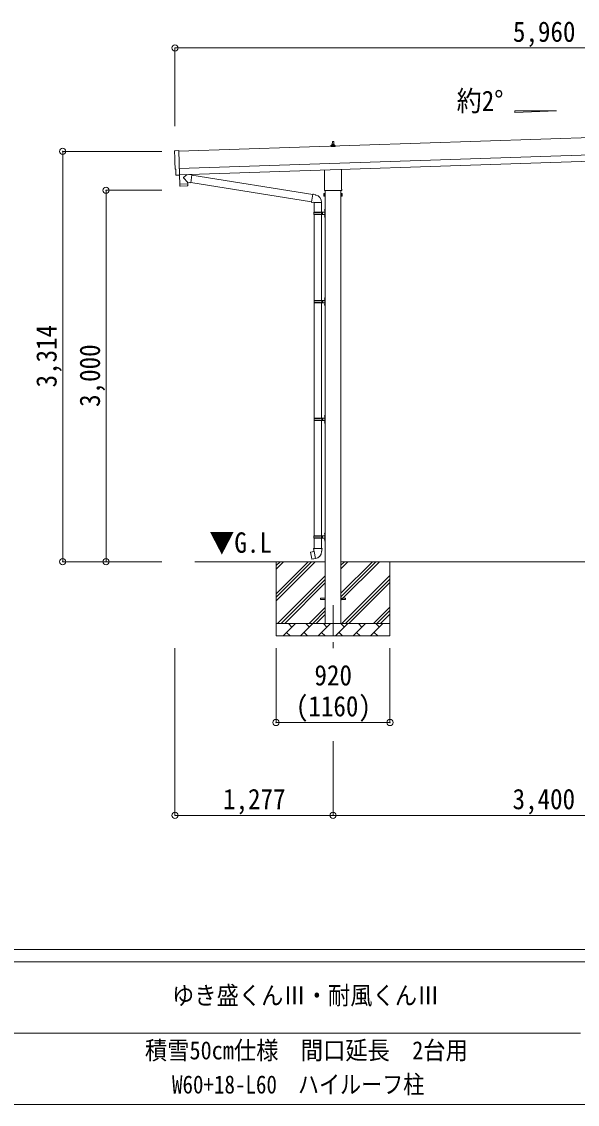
# Model space of a CAD drawing. Units: millimetres at full size, sheet at 1:50. Extents: x -14053 to 14053, y -9700 to 9700.
# Drawn here: x -12 to 4476, y -9700 to -955 of the extents above; entities that cross this region are included whole.
import ezdxf
from ezdxf.enums import TextEntityAlignment as Align

# ---------------------------------------------------------------- set-up
doc = ezdxf.new("R2010")
doc.units = ezdxf.units.MM
doc.header["$LTSCALE"] = 50
doc.header["$PDMODE"] = 32
doc.header["$PDSIZE"] = 50
doc.linetypes.add('CHAIN1', pattern=[8, 5, -1, 1, -1])
for name, color, linetype, lineweight in [('0-1_Defpoints', 7, 'CHAIN1', 9), ('0-2_TEXT1', 4, 'Continuous', 9), ('0-3_SHAPE', 7, 'Continuous', 9), ('0-7_PARTS2', 4, 'Continuous', 9), ('0-8_TABLE1', 6, 'Continuous', 9), ('0-9_DIM1', 7, 'Continuous', 9), ('F-0', 7, 'Continuous', 9)]:
    doc.layers.add(name, color=color, linetype=linetype, lineweight=lineweight)
doc.styles.add('ＭＳ ゴシック', font='')
doc.styles.get('ＭＳ ゴシック').set_extended_font_data('MS Gothic')

msp = doc.modelspace()

# ---------------------------------------------------------------- linework, layer by layer
at = {"layer": '0-1_Defpoints'}
msp.add_line((2502.65, -5666.92), (2502.65, -6015.92), dxfattribs=at)
at = {"layer": '0-2_TEXT1'}
for p, q in [((7148.54, -1805.36), (1256.43, -2001.76)), ((2498.38, -1923.16), (2506.93, -1923.16)), ((1261.09, -2141.68), (7153.21, -1945.28)), ((1262.76, -2191.65), (7154.87, -1995.25)), ((2484.4, -1963.16), (2484.4, -1955.45)), ((2520.9, -1963.16), (2484.4, -1963.16)), ((2484.78, -1954.66), (2520.52, -1954.66)), ((2485.17, -1954.48), (2491.89, -1952.85)), ((2492.27, -1952.66), (2513.03, -1952.66)), ((2492.65, -1951.87), (2492.65, -1947.66)), ((2493.65, -1947.66), (2511.65, -1947.66)), ((2496.65, -1947.66), (2497.38, -1924.14)), ((2507.93, -1924.14), (2508.65, -1947.66)), ((2512.65, -1951.87), (2512.65, -1947.66)), ((2520.14, -1954.48), (2513.42, -1952.85)), ((2520.9, -1963.16), (2520.9, -1955.45)), ((2434.35, -2307.15), (2434.35, -2152.6)), ((2570.95, -2148.05), (2570.95, -2307.15)), ((1243.26, -2196.08), (1236.34, -2195.94)), ((2428.65, -2345.42), (2429.41, -2344.11)), ((2428.65, -2345.42), (2428.65, -2362.42)), ((2435.65, -2344.11), (2429.41, -2344.11)), ((2435.65, -2349.01), (2429.41, -2349.01)), ((2435.65, -2358.83), (2429.41, -2358.83)), ((2432.65, -2315.92), (2432.65, -2310.42)), ((2570.59, -2319.42), (2434.72, -2319.42)), ((2435.65, -2363.74), (2435.65, -2344.11)), ((2435.65, -2344.72), (2438.15, -2344.72)), ((2440.15, -2319.42), (2440.15, -5816.92)), ((2565.15, -2319.42), (2565.15, -5816.92)), ((2569.65, -2344.72), (2567.15, -2344.72)), ((2569.65, -2363.74), (2569.65, -2344.11)), ((2569.65, -2344.11), (2575.89, -2344.11)), ((2569.65, -2349.01), (2575.89, -2349.01)), ((2569.65, -2358.83), (2575.89, -2358.83)), ((2572.65, -2310.42), (2572.65, -2315.92)), ((2576.65, -2345.42), (2575.89, -2344.11)), ((2576.65, -2345.42), (2576.65, -2362.42)), ((2428.65, -2362.42), (2429.41, -2363.74)), ((2435.65, -2363.74), (2429.41, -2363.74)), ((2438.15, -2363.12), (2435.65, -2363.12)), ((2565.15, -2364.42), (2567.15, -2364.42)), ((2567.15, -2363.12), (2569.65, -2363.12)), ((2569.65, -2363.74), (2575.89, -2363.74)), ((2576.65, -2362.42), (2575.89, -2363.74)), ((2402.65, -5612.42), (2440.15, -5612.42)), ((2402.65, -5621.42), (2402.65, -5612.42)), ((2402.65, -5621.42), (2440.15, -5621.42)), ((2565.15, -5612.42), (2602.65, -5612.42)), ((2565.15, -5621.42), (2602.65, -5621.42)), ((2602.65, -5621.42), (2602.65, -5612.42))]:
    msp.add_line(p, q, dxfattribs=at)
for points in [[(1224.76, -1999.38), (1256.26, -1996.68), (1262.85, -2194.42)], [(1233.4, -2193.05), (1231.83, -2146.05), (1231.23, -2146.07)], [(1244, -2195.78), (1244.64, -2195.12), (1262.89, -2195.42)], [(2567.15, -2364.42), (2567.15, -2343.42), (2565.15, -2343.42)]]:
    msp.add_lwpolyline(points, dxfattribs=at)
msp.add_lwpolyline([(2438.15, -2364.42), (2438.15, -2343.42), (2440.15, -2343.42), (2440.15, -2364.42)], close=True, dxfattribs=at)
for centre, radius, start, end in [((2498.38, -1924.16), 1, 90, 178.60509), ((2506.93, -1924.16), 1, 1.39491, 90), ((2485.4, -1955.45), 1, 103.62699, 180), ((2491.65, -1951.87), 1, 283.62699, 0), ((2496.74, -1948.29), 4.13, 90, 171.17633), ((2493.65, -1948.66), 1, 90, 180), ((2505.99, -1947.66), 4.83, 133.60282, 180), ((2499.32, -1947.66), 4.83, 0, 46.39718), ((2508.57, -1948.29), 4.13, 8.82367, 90), ((2511.65, -1948.66), 1, 0, 90), ((2513.65, -1951.87), 1, 180, 256.37301), ((2519.9, -1955.45), 1, 0, 76.37301), ((2444.89, -2353.92), 16.24, 162.41205, 197.58795), ((2433, -2346.56), 4.34, 145.61575, 214.38425), ((2433, -2361.28), 4.34, 145.61575, 214.38425), ((2436.65, -2310.42), 4, 125.09963, 180), ((2436.65, -2315.92), 4, 180, 194.47751), ((2436.65, -2315.92), 4, 194.47751, 241.04498), ((2568.65, -2315.92), 4, 298.95502, 345.52249), ((2568.65, -2310.42), 4, 0, 54.90037), ((2568.65, -2315.92), 4, 345.52249, 0), ((2560.41, -2353.92), 16.24, 342.41205, 17.58795), ((2572.31, -2346.56), 4.34, 325.61575, 34.38425), ((2572.31, -2361.28), 4.34, 325.61575, 34.38425)]:
    msp.add_arc(centre, radius, start, end, dxfattribs=at)
for centre, major_axis, ratio, start_param, end_param in [((1225.02, -2002.37), (-3, -0.1), 0.99863, 4.7647489, 6.2979817), ((-3535.85, -2231.53), (4760.73, 158.69), 0.99863, 6.2686928, 6.2979817), ((1231.09, -2141.67), (-4.4, -0.15), 0.99863, 6.2686928, 7.8539816), ((1236.4, -2192.94), (-2.11, -2.14), 0.9974, 5.5252311, 7.0411395), ((1243.29, -2195.08), (-0.704, -0.714), 0.9974, 0.7579542, 1.5707963)]:
    msp.add_ellipse(centre, major_axis=major_axis, ratio=ratio, start_param=start_param, end_param=end_param, dxfattribs=at)
at = {"layer": '0-3_SHAPE'}
for p, q in [((2440.15, -5316.92), (1385.63, -5316.92)), ((2042.65, -5316.92), (2042.65, -5916.92)), ((2042.65, -5349.13), (2074.86, -5316.92)), ((2042.65, -5575.4), (2301.13, -5316.92)), ((2042.65, -5603.69), (2329.42, -5316.92)), ((2042.65, -5631.97), (2357.7, -5316.92)), ((2042.65, -5377.41), (2103.14, -5316.92)), ((2042.65, -5320.85), (2046.58, -5316.92)), ((5840.15, -5316.92), (2565.15, -5316.92)), ((2565.15, -5345.75), (2593.98, -5316.92)), ((2565.15, -5374.03), (2622.26, -5316.92)), ((2565.15, -5628.59), (2876.82, -5316.92)), ((2565.15, -5572.02), (2820.25, -5316.92)), ((2565.15, -5600.31), (2848.53, -5316.92)), ((2962.65, -5316.92), (2962.65, -5916.92)), ((2057.65, -5814.96), (2440.15, -5432.46)), ((2083.98, -5816.92), (2440.15, -5460.75)), ((2112.26, -5816.92), (2440.15, -5489.03)), ((2574.81, -5816.92), (2962.65, -5429.08)), ((2603.09, -5816.92), (2962.65, -5457.36)), ((2631.38, -5816.92), (2962.65, -5485.65)), ((2829.37, -5816.92), (2962.65, -5683.64)), ((2310.25, -5816.92), (2440.15, -5687.02)), ((2338.53, -5816.92), (2440.15, -5715.31)), ((2366.82, -5816.92), (2440.15, -5743.59)), ((2857.65, -5816.92), (2962.65, -5711.92)), ((2885.94, -5816.92), (2962.65, -5740.21)), ((2042.65, -5816.92), (2962.65, -5816.92)), ((2099.1, -5916.92), (2199.1, -5816.92)), ((2170.55, -5845.48), (2141.99, -5816.92)), ((2240.52, -5916.92), (2340.52, -5816.92)), ((2311.97, -5845.48), (2283.41, -5816.92)), ((2381.94, -5916.92), (2481.94, -5816.92)), ((2453.39, -5845.48), (2424.83, -5816.92)), ((2523.36, -5916.92), (2623.36, -5816.92)), ((2594.81, -5845.48), (2566.26, -5816.92)), ((2664.78, -5916.92), (2764.78, -5816.92)), ((2736.23, -5845.48), (2707.68, -5816.92)), ((2806.21, -5916.92), (2906.21, -5816.92)), ((2877.65, -5845.48), (2849.1, -5816.92)), ((2962.65, -5916.92), (2042.65, -5916.92)), ((2127.65, -5888.37), (2156.21, -5916.92)), ((2269.07, -5888.37), (2297.63, -5916.92)), ((2410.49, -5888.37), (2439.05, -5916.92)), ((2551.92, -5888.37), (2580.47, -5916.92)), ((2693.34, -5888.37), (2721.89, -5916.92)), ((2834.76, -5888.37), (2863.31, -5916.92))]:
    msp.add_line(p, q, dxfattribs=at)
at = {"layer": '0-7_PARTS2'}
for p, q in [((3972.02, -1676.73), (4308.02, -1676.73)), ((3972.02, -1689.15), (3972.02, -1676.73)), ((4308.02, -1676.73), (3972.02, -1689.15))]:
    msp.add_line(p, q, dxfattribs=at)
at = {"layer": '0-8_TABLE1'}
for p, q in [((1225.65, -1167.81), (1225.65, -1799.2)), ((1225.65, -1167.81), (7185.65, -1167.81)), ((319.65, -2002.92), (1119.65, -2002.92)), ((319.65, -2002.92), (319.65, -5316.92)), ((669.65, -2316.92), (1119.65, -2316.92)), ((669.65, -2316.92), (669.65, -5316.92)), ((319.65, -5316.92), (1119.65, -5316.92)), ((1225.65, -7365.92), (1225.65, -6015.92)), ((2042.65, -6615.92), (2042.65, -6015.92)), ((2962.65, -6615.92), (2962.65, -6015.92)), ((2042.65, -6615.92), (2962.65, -6615.92)), ((2502.65, -7365.92), (2502.65, -6767.92)), ((2502.65, -7365.92), (1225.65, -7365.92)), ((2502.65, -7365.92), (5902.65, -7365.92))]:
    msp.add_line(p, q, dxfattribs=at)
for p in [(1225.65, -1167.81), (319.65, -2002.92), (669.65, -2316.92), (319.65, -5316.92), (669.65, -5316.92), (2042.65, -6615.92), (2962.65, -6615.92), (1225.65, -7365.92), (2502.65, -7365.92)]:
    msp.add_point(p, dxfattribs=at)
at = {"layer": '0-9_DIM1'}
for p, q in [((1262.85, -2194.42), (1262.89, -2195.42)), ((1264.89, -2267.63), (1265.56, -2280.66)), ((1269.36, -2266.48), (1269.41, -2267.48)), ((1328.42, -2252.48), (1296.93, -2219.97)), ((1324.18, -2189.61), (1296.96, -2212.64)), ((1324.33, -2264.64), (1324.34, -2265.64)), ((1328.42, -2252.48), (1352.9, -2255.97)), ((1328.42, -2252.48), (1328.82, -2264.49)), ((1361.87, -2192.9), (1335.95, -2189.22)), ((1361.87, -2192.9), (1352.9, -2255.97)), ((1353.17, -2254.09), (2328.36, -2410.46)), ((1361.62, -2194.68), (2338.78, -2351.36)), ((1326.16, -2281.59), (1268.65, -2283.51)), ((2339.1, -2349.55), (2328.04, -2412.28)), ((2339.1, -2349.55), (2340.25, -2347.57)), ((2339.1, -2349.55), (2358.74, -2353.36)), ((2340.25, -2347.57), (2343.81, -2348.19)), ((2343.81, -2348.19), (2344.22, -2350.54)), ((2358.74, -2353.36), (2360.42, -2354.99)), ((2360.42, -2354.99), (2362.54, -2355.44)), ((2328.04, -2412.28), (2328.44, -2414.53)), ((2328.04, -2412.28), (2347.8, -2415.41)), ((2328.44, -2414.53), (2332, -2415.16)), ((2332, -2415.16), (2333.19, -2413.1)), ((2347.8, -2415.41), (2350, -2414.43)), ((2410.3, -2414.82), (2349.12, -2414.82)), ((2350.15, -2414.82), (2350.15, -2494.12)), ((2410.15, -2414.82), (2410.15, -2494.12)), ((2347.15, -2496.12), (2397.48, -2496.12)), ((2347.15, -2510.12), (2397.48, -2510.12)), ((2348.15, -2494.12), (2434.15, -2494.12)), ((2348.15, -2494.12), (2348.15, -2496.12)), ((2348.15, -2512.12), (2348.15, -2510.12)), ((2348.15, -2512.12), (2434.15, -2512.12)), ((2350.15, -2512.12), (2350.15, -3209.92)), ((2407.15, -2494.12), (2407.15, -2498.62)), ((2407.15, -2498.62), (2409.15, -2498.62)), ((2407.15, -2512.12), (2407.15, -2507.62)), ((2407.15, -2507.62), (2409.15, -2507.62)), ((2409.15, -2498.62), (2409.15, -2507.62)), ((2410.15, -2512.12), (2410.15, -3207.92)), ((2415.15, -2494.12), (2415.15, -2512.12)), ((2415.15, -2498.62), (2418.15, -2498.62)), ((2415.15, -2507.62), (2418.15, -2507.62)), ((2418.15, -2498.62), (2418.15, -2507.62)), ((2433.85, -2476.97), (2435.89, -2477.97)), ((2433.85, -2524.97), (2435.89, -2525.97)), ((2435.12, -2474.97), (2435.75, -2474.97)), ((2435.12, -2474.97), (2435.12, -2483.27)), ((2435.12, -2483.27), (2435.75, -2483.27)), ((2435.12, -2522.97), (2435.75, -2522.97)), ((2435.12, -2522.97), (2435.12, -2531.27)), ((2435.12, -2531.27), (2435.75, -2531.27)), ((2435.75, -2474.97), (2436.15, -2475.37)), ((2435.75, -2522.97), (2435.75, -2531.27)), ((2435.75, -2522.97), (2436.15, -2523.37)), ((2435.75, -2531.27), (2436.15, -2530.87)), ((2435.89, -2477.97), (2436.51, -2479.12)), ((2435.89, -2525.97), (2436.51, -2527.12)), ((2436.15, -2471.12), (2439.15, -2469.62)), ((2436.15, -2471.12), (2436.15, -2535.12)), ((2436.15, -2535.12), (2439.15, -2536.62)), ((2439.15, -2469.62), (2439.15, -2536.62)), ((2439.15, -2469.62), (2440.15, -2469.62)), ((2440.15, -2469.62), (2440.15, -2536.62)), ((2439.15, -2536.62), (2440.15, -2536.62)), ((2349.65, -3209.92), (2399.98, -3209.92)), ((2349.65, -3223.92), (2399.98, -3223.92)), ((2350.15, -3223.92), (2350.15, -4157.92)), ((2350.65, -3207.92), (2350.65, -3209.92)), ((2350.65, -3207.92), (2434.15, -3207.92)), ((2350.65, -3225.92), (2350.65, -3223.92)), ((2350.65, -3225.92), (2434.15, -3225.92)), ((2409.65, -3207.92), (2409.65, -3212.42)), ((2409.65, -3212.42), (2411.65, -3212.42)), ((2409.65, -3225.92), (2409.65, -3221.42)), ((2409.65, -3221.42), (2411.65, -3221.42)), ((2410.15, -3225.92), (2410.15, -4157.92)), ((2411.65, -3212.42), (2411.65, -3221.42)), ((2417.65, -3207.92), (2417.65, -3225.92)), ((2417.65, -3212.42), (2420.65, -3212.42)), ((2417.65, -3221.42), (2420.65, -3221.42)), ((2420.65, -3212.42), (2420.65, -3221.42)), ((2433.85, -3190.77), (2435.89, -3191.77)), ((2435.12, -3188.77), (2435.75, -3188.77)), ((2435.12, -3188.77), (2435.12, -3197.07)), ((2435.12, -3197.07), (2435.75, -3197.07)), ((2435.75, -3188.77), (2436.15, -3189.17)), ((2435.89, -3191.77), (2436.51, -3192.92)), ((2436.15, -3184.92), (2439.15, -3183.42)), ((2436.15, -3184.92), (2436.15, -3248.92)), ((2439.15, -3183.42), (2439.15, -3250.42)), ((2439.15, -3183.42), (2440.15, -3183.42)), ((2440.15, -3183.42), (2440.15, -3250.42)), ((2433.85, -3238.77), (2435.89, -3239.77)), ((2435.12, -3236.77), (2435.75, -3236.77)), ((2435.12, -3236.77), (2435.12, -3245.07)), ((2435.12, -3245.07), (2435.75, -3245.07)), ((2435.75, -3236.77), (2435.75, -3245.07)), ((2435.75, -3236.77), (2436.15, -3237.17)), ((2435.75, -3245.07), (2436.15, -3244.67)), ((2435.89, -3239.77), (2436.51, -3240.92)), ((2436.15, -3248.92), (2439.15, -3250.42)), ((2439.15, -3250.42), (2440.15, -3250.42)), ((2349.65, -4159.92), (2399.98, -4159.92)), ((2349.65, -4173.92), (2399.98, -4173.92)), ((2350.15, -4175.91), (2350.15, -5107.92)), ((2350.65, -4157.92), (2350.65, -4159.92)), ((2350.65, -4157.92), (2434.15, -4157.92)), ((2350.65, -4175.92), (2350.65, -4173.92)), ((2350.65, -4175.92), (2434.15, -4175.92)), ((2409.65, -4157.92), (2409.65, -4162.42)), ((2409.65, -4162.42), (2411.65, -4162.42)), ((2409.65, -4175.92), (2409.65, -4171.42)), ((2409.65, -4171.42), (2411.65, -4171.42)), ((2410.15, -4175.91), (2410.15, -5107.92)), ((2411.65, -4162.42), (2411.65, -4171.42)), ((2417.65, -4157.92), (2417.65, -4175.92)), ((2417.65, -4162.42), (2420.65, -4162.42)), ((2417.65, -4171.42), (2420.65, -4171.42)), ((2420.65, -4162.42), (2420.65, -4171.42)), ((2433.85, -4140.77), (2435.89, -4141.77)), ((2433.85, -4188.77), (2435.89, -4189.77)), ((2435.12, -4138.77), (2435.75, -4138.77)), ((2435.12, -4138.77), (2435.12, -4147.07)), ((2435.12, -4147.07), (2435.75, -4147.07)), ((2435.12, -4186.77), (2435.75, -4186.77)), ((2435.12, -4186.77), (2435.12, -4195.07)), ((2435.12, -4195.07), (2435.75, -4195.07)), ((2435.75, -4138.77), (2436.15, -4139.17)), ((2435.75, -4186.77), (2435.75, -4195.07)), ((2435.75, -4186.77), (2436.15, -4187.17)), ((2435.75, -4195.07), (2436.15, -4194.67)), ((2435.89, -4141.77), (2436.51, -4142.92)), ((2435.89, -4189.77), (2436.51, -4190.92)), ((2436.15, -4134.92), (2439.15, -4133.42)), ((2436.15, -4134.92), (2436.15, -4198.92)), ((2439.15, -4133.42), (2439.15, -4200.42)), ((2439.15, -4133.42), (2440.15, -4133.42)), ((2440.15, -4133.42), (2440.15, -4200.42)), ((2436.15, -4198.92), (2439.15, -4200.42)), ((2439.15, -4200.42), (2440.15, -4200.42)), ((2347.15, -5109.92), (2397.48, -5109.92)), ((2347.15, -5123.92), (2397.48, -5123.92)), ((2348.15, -5107.92), (2434.15, -5107.92)), ((2348.15, -5107.92), (2348.15, -5109.92)), ((2348.15, -5125.92), (2348.15, -5123.92)), ((2348.15, -5125.92), (2434.15, -5125.92)), ((2350.15, -5125.92), (2350.15, -5210.85)), ((2407.15, -5107.92), (2407.15, -5112.42)), ((2407.15, -5112.42), (2409.15, -5112.42)), ((2407.15, -5125.92), (2407.15, -5121.42)), ((2407.15, -5121.42), (2409.15, -5121.42)), ((2409.15, -5112.42), (2409.15, -5121.42)), ((2410.15, -5125.92), (2410.15, -5210.85)), ((2415.15, -5107.92), (2415.15, -5125.92)), ((2415.15, -5112.42), (2418.15, -5112.42)), ((2415.15, -5121.42), (2418.15, -5121.42)), ((2418.15, -5112.42), (2418.15, -5121.42)), ((2433.85, -5090.77), (2435.89, -5091.77)), ((2433.85, -5138.77), (2435.89, -5139.77)), ((2435.12, -5088.77), (2435.75, -5088.77)), ((2435.12, -5088.77), (2435.12, -5097.07)), ((2435.12, -5097.07), (2435.75, -5097.07)), ((2435.12, -5136.77), (2435.75, -5136.77)), ((2435.12, -5136.77), (2435.12, -5145.07)), ((2435.12, -5145.07), (2435.75, -5145.07)), ((2435.75, -5088.77), (2436.15, -5089.17)), ((2435.75, -5136.77), (2435.75, -5145.07)), ((2435.75, -5136.77), (2436.15, -5137.17)), ((2435.75, -5145.07), (2436.15, -5144.67)), ((2435.89, -5091.77), (2436.51, -5092.92)), ((2435.89, -5139.77), (2436.51, -5140.92)), ((2436.15, -5084.92), (2439.15, -5083.42)), ((2436.15, -5084.92), (2436.15, -5148.92)), ((2436.15, -5148.92), (2439.15, -5150.42)), ((2439.15, -5083.42), (2439.15, -5150.42)), ((2439.15, -5083.42), (2440.15, -5083.42)), ((2439.15, -5150.42), (2440.15, -5150.42)), ((2440.15, -5083.42), (2440.15, -5150.42)), ((2321.69, -5239.3), (2320.88, -5240.47)), ((2320.88, -5240.47), (2330.5, -5295.03)), ((2349.56, -5234.05), (2321.69, -5239.3)), ((2334.43, -5236.7), (2334.22, -5236.94)), ((2348.3, -5210.85), (2346.15, -5211.63)), ((2346.15, -5211.63), (2346.15, -5215.25)), ((2346.15, -5215.25), (2348.39, -5216.06)), ((2412, -5210.85), (2348.3, -5210.85)), ((2348.3, -5210.85), (2348.65, -5230.85)), ((2348.65, -5230.85), (2350, -5232.85)), ((2359.92, -5291.35), (2349.78, -5233.87)), ((2349.8, -5233.05), (2349.8, -5233.76)), ((2350, -5232.85), (2349.97, -5232.85)), ((2410.34, -5232.79), (2410.27, -5234.95)), ((2411.65, -5230.85), (2410.34, -5232.79)), ((2412, -5210.85), (2411.65, -5230.85)), ((2414.15, -5215.25), (2411.91, -5216.06)), ((2412, -5210.85), (2414.15, -5211.63)), ((2414.15, -5211.63), (2414.15, -5215.25)), ((2344.53, -5293.94), (2344.25, -5293.78)), ((2360.22, -5292.11), (2359.98, -5291.45))]:
    msp.add_line(p, q, dxfattribs=at)
for points in [[(1262.49, -2195.42), (1264.86, -2266.63), (1328.82, -2264.49)], [(1329.06, -2278.55), (1328.86, -2265.49), (1264.89, -2267.63)], [(2433.85, -2481.26), (2435.89, -2480.27), (2436.51, -2479.12)], [(2433.85, -2529.26), (2435.89, -2528.27), (2436.51, -2527.12)], [(2435.75, -2474.97), (2435.75, -2483.27), (2436.15, -2482.87)], [(2433.85, -3195.07), (2435.89, -3194.07), (2436.51, -3192.92)], [(2435.75, -3188.77), (2435.75, -3197.07), (2436.15, -3196.67)], [(2433.85, -3243.07), (2435.89, -3242.07), (2436.51, -3240.92)], [(2433.85, -4145.07), (2435.89, -4144.07), (2436.51, -4142.92)], [(2433.85, -4193.07), (2435.89, -4192.07), (2436.51, -4190.92)], [(2435.75, -4138.77), (2435.75, -4147.07), (2436.15, -4146.67)], [(2433.85, -5095.07), (2435.89, -5094.07), (2436.51, -5092.92)], [(2433.85, -5143.07), (2435.89, -5142.07), (2436.51, -5140.92)], [(2435.75, -5088.77), (2435.75, -5097.07), (2436.15, -5096.67)], [(2336.68, -5236.48), (2336.4, -5236.33), (2334.43, -5236.7)], [(2359.65, -5291.25), (2331.66, -5295.85), (2330.5, -5295.03)], [(2346.71, -5293.38), (2346.5, -5293.62), (2344.53, -5293.94)]]:
    msp.add_lwpolyline(points, dxfattribs=at)
for centre, radius, start, end in [((1300.35, -2216.32), 5, 132.56466, 226.88314), ((1268.55, -2280.51), 3, 182.90915, 271.95747), ((1326.06, -2278.59), 3, 271.90915, 0.90915), ((2350, -2414.43), 60.3, 359.62495, 78), ((2395.9, -2503.12), 49.25, 171.82876, 180.00002), ((2395.9, -2503.12), 49.25, 180.00002, 188.17127), ((2397.48, -2494.12), 2, 270, 359.99998), ((2397.48, -2512.12), 2, 0.00005, 90.00004), ((2439.45, -2479.12), 6, 136.21765, 223.78235), ((2439.45, -2527.12), 6, 136.21765, 223.78235), ((2434.15, -2492.12), 2, 270, 359.99998), ((2434.15, -2514.12), 2, 0.00005, 90.00004), ((2398.4, -3216.92), 49.25, 171.82876, 180.00002), ((2398.4, -3216.92), 49.25, 180.00002, 188.17127), ((2399.98, -3207.92), 2, 270, 359.99998), ((2399.98, -3225.92), 2, 0.00005, 90.00004), ((2439.45, -3192.92), 6, 136.21765, 223.78235), ((2434.15, -3205.92), 2, 270, 359.99998), ((2434.15, -3227.92), 2, 0.00005, 90.00004), ((2439.45, -3240.92), 6, 136.21765, 223.78235), ((2398.4, -4166.92), 49.25, 171.82876, 180.00002), ((2398.4, -4166.92), 49.25, 180.00002, 188.17127), ((2399.98, -4157.92), 2, 270, 359.99998), ((2399.98, -4175.92), 2, 0.00005, 90.00004), ((2439.45, -4142.92), 6, 136.21765, 223.78235), ((2439.45, -4190.92), 6, 136.21765, 223.78235), ((2434.15, -4155.92), 2, 270, 359.99998), ((2434.15, -4177.92), 2, 0.00005, 90.00004), ((2395.9, -5116.92), 49.25, 171.82876, 180.00002), ((2395.9, -5116.92), 49.25, 180.00002, 188.17127), ((2397.48, -5107.92), 2, 270, 359.99998), ((2397.48, -5125.92), 2, 0.00005, 90.00004), ((2439.45, -5092.92), 6, 136.21765, 223.78235), ((2439.45, -5140.92), 6, 136.21765, 223.78235), ((2434.15, -5105.92), 2, 270, 359.99998), ((2434.15, -5127.92), 2, 0.00005, 90.00004), ((2349.5, -5233.76), 0.3, 280.66842, 0), ((2350, -5233.05), 0.2, 100, 180), ((2350, -5232.85), 60.3, 279.96938, 358), ((2359.7, -5291.55), 0.3, 20, 99.33158), ((2360.41, -5292.04), 0.2, 200, 279.96938)]:
    msp.add_arc(centre, radius, start, end, dxfattribs=at)
at = {"layer": 'F-0', "color": 5, "lineweight": 5}
for p, q in [((-14053.43, -8450), (13346.57, -8450)), ((-14053.43, -8550), (8901.98, -8550)), ((-5748.03, -9125), (4501.97, -9125)), ((-14053.43, -9700), (13346.57, -9700))]:
    msp.add_line(p, q, dxfattribs=at)

# ---------------------------------------------------------------- texts
at = {"layer": '0-7_PARTS2', "color": 7, "style": 'ＭＳ ゴシック', "width": 0.9}
for s, p in [('約2°', (3500.93, -1726.79)), ('▼G.L', (1503.27, -5294.71))]:
    msp.add_text(s, height=165, dxfattribs=at).set_placement(p, align=Align.BOTTOM_LEFT)
at = {"layer": '0-8_TABLE1', "color": 7, "style": 'ＭＳ ゴシック', "width": 0.9}
for s, p in [('5,960', (3955.65, -1167.81)), ('920', (2352.65, -6365.92)), ('(1160)', (2202.65, -6615.92)), ('1,277', (1614.15, -7365.92)), ('3,400', (3952.65, -7365.92))]:
    msp.add_text(s, height=165, dxfattribs=at).set_placement(p, align=Align.BOTTOM_LEFT)
for s, p in [('3,314', (319.65, -3909.92)), ('3,000', (669.65, -4066.92))]:
    msp.add_text(s, height=165, rotation=90, dxfattribs=at).set_placement(p, align=Align.BOTTOM_LEFT)
at = {"layer": 'F-0', "style": 'ＭＳ ゴシック'}
for s, width, p in [('ゆき盛くんⅢ・耐風くんⅢ', 0.9, (1201.97, -8937.5)), ('積雪50cm仕様\u3000間口延長\u30002台用', 0.9, (983.22, -9380.76)), ('W60+18-L60\u3000ハイルーフ柱', 0.85, (1201.97, -9656.45))]:
    msp.add_text(s, height=146.6, dxfattribs=dict(at, width=width)).set_placement(p, align=Align.BOTTOM_LEFT)

doc.saveas('drawing.dxf')
